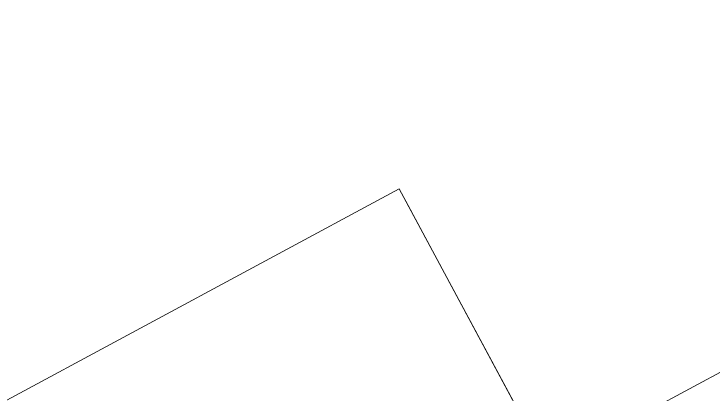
# Model space of a CAD drawing. Header units: millimetres. Extents: x -6949 to 305728, y -55091 to 76684.
# Drawn here: x 15712.6 to 15935.8, y 8429.8 to 8551 of the extents above; entities that cross this region are included whole.
import ezdxf

# ---------------------------------------------------------------- set-up
doc = ezdxf.new("R2010")
doc.units = ezdxf.units.MM
doc.layers.add('S-BEAM', color=5, linetype='Continuous', lineweight=18)
doc.layers.add('S-FSTN', color=7, linetype='Continuous', lineweight=18)

msp = doc.modelspace()

# ---------------------------------------------------------------- linework, layer by layer
at = {"layer": 'S-BEAM'}
msp.add_line((21739.2727, 11553.905), (15768.4695, 8345.5935), dxfattribs=at)
at = {"layer": 'S-FSTN'}
for p, q in [((15571.3852, 8353.2156), (15835.6508, 8495.2144)), ((15835.6508, 8495.2144), (15571.3852, 8353.2156)), ((15835.6508, 8495.2144), (15571.3852, 8353.2156)), ((15835.6508, 8495.2144), (15882.9838, 8407.1258)), ((15838.4908, 8489.9291), (15835.6508, 8495.2144)), ((15835.6508, 8495.2144), (15838.4908, 8489.9291)), ((15838.4908, 8489.9291), (15872.5705, 8426.5053))]:
    msp.add_line(p, q, dxfattribs=at)

doc.saveas('drawing.dxf')
